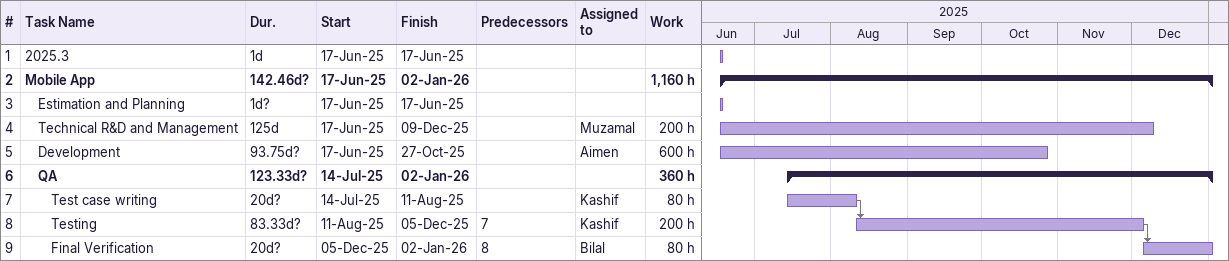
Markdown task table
| ID | Level | Task | Duration | Start | Finish | Predecessors | Resources | Work (h) |
|---|---|---|---|---|---|---|---|---|
| 1 | 1 | 2025.3 | 1d | 2025-06-17 | 2025-06-17 |  |  |  |
| 2 | 1 | **Mobile App** | 142.46d? | 2025-06-17 | 2026-01-02 |  |  | 1160 |
| 3 | 2 | Estimation and Planning | 1d? | 2025-06-17 | 2025-06-17 |  |  |  |
| 4 | 2 | Technical R&D and Management | 125d | 2025-06-17 | 2025-12-09 |  | Muzamal | 200 |
| 5 | 2 | Development | 93.75d? | 2025-06-17 | 2025-10-27 |  | Aimen | 600 |
| 6 | 2 | **QA** | 123.33d? | 2025-07-14 | 2026-01-02 |  |  | 360 |
| 7 | 3 | Test case writing | 20d? | 2025-07-14 | 2025-08-11 |  | Kashif | 80 |
| 8 | 3 | Testing | 83.33d? | 2025-08-11 | 2025-12-05 | 7 | Kashif | 200 |
| 9 | 3 | Final Verification | 20d? | 2025-12-05 | 2026-01-02 | 8 | Bilal | 80 |
